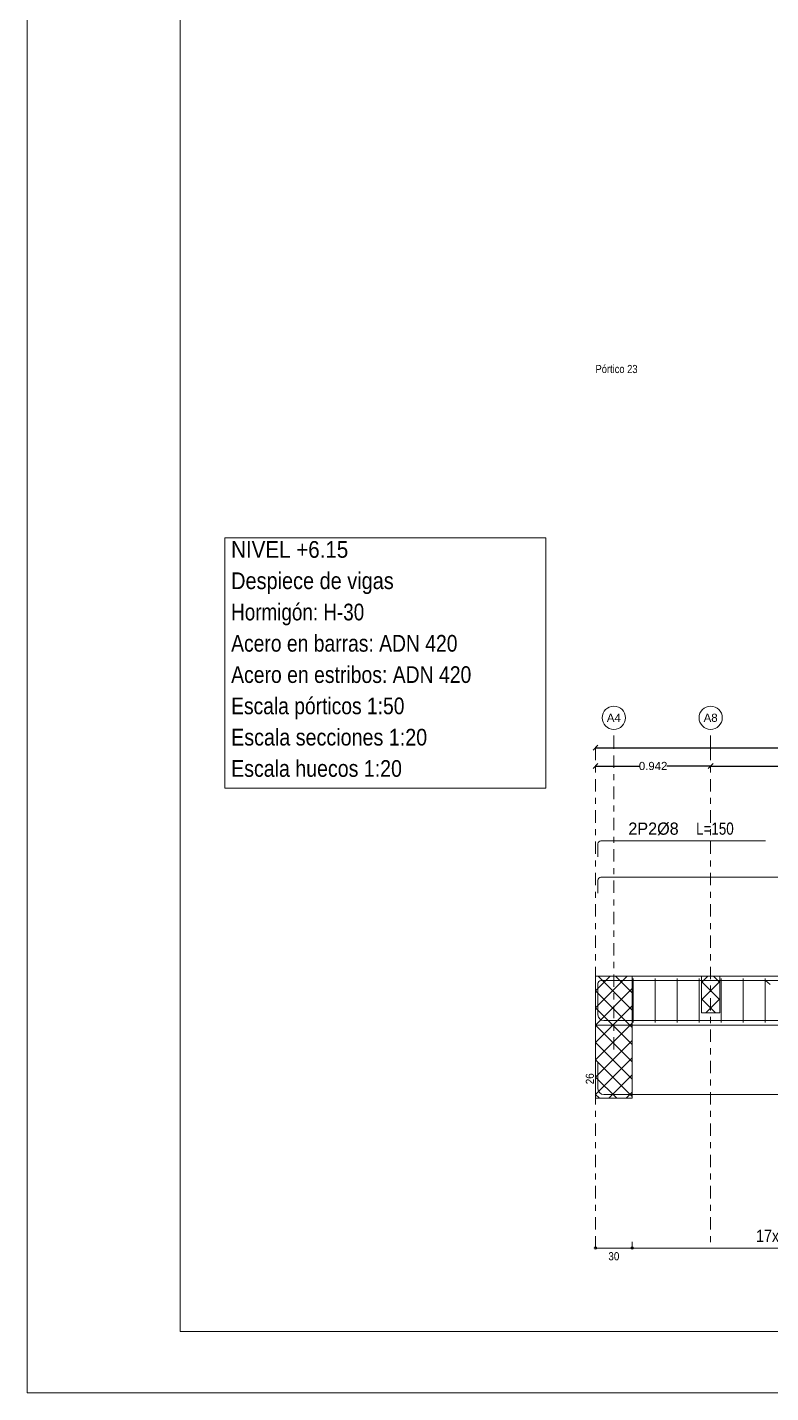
# Model space of a CAD drawing. Header units: millimetres. Extents: x 3 to 479, y -191 to 120.
# Drawn here: x 100.33 to 112.5, y -31.85 to -9.5 of the extents above; entities that cross this region are included whole.
import ezdxf
from ezdxf.enums import TextEntityAlignment as Align

# ---------------------------------------------------------------- set-up
doc = ezdxf.new("R2010")
doc.units = ezdxf.units.MM
doc.linetypes.add('CYPE_RAYAPUNTO', pattern=[0.4125, 0.2025, -0.105, 0, -0.105])
for name, color, linetype, lineweight in [('ALZ_ARM_LONG_ARM_TEXTOS', 3, 'Continuous', 9), ('ALZ_ARM_LONG_TXT_LONG', 3, 'Continuous', 9), ('ALZ_ARM_TRANS_TXT_EST', 3, 'Continuous', 9), ('ALZ_CONT_NUDOS', 122, 'Continuous', 9), ('ALZ_CONT_VIG_HORMIGON', 2, 'Continuous', 9), ('ALZ_COT_COT_ANCLAJES', 3, 'Continuous', 0), ('ALZ_COT_COT_EST', 3, 'Continuous', 0), ('ALZ_COT_COT_LIN_APOYOS', 2, 'CYPE_RAYAPUNTO', 0), ('ALZ_COT_LONGITUD_PROYECTADA', 122, 'Continuous', 0), ('ALZ_COT_TEXTOS_ESTRIBOS', 122, 'Continuous', 0), ('ALZ_REF_COT_LIN_AUX_COTA', 2, 'CYPE_RAYAPUNTO', 9), ('ALZ_REF_REF_REFERENCIA', 3, 'Continuous', 9), ('ALZ_REF_REFERENCIA_PORTICO', 3, 'Continuous', 9), ('ALZ_REF_TEXTO_REF_REFERENCIA', 3, 'Continuous', 9), ('ARM_LONGITUDINAL_Ø16', 212, 'Continuous', 9), ('ARM_LONGITUDINAL_Ø8', 32, 'Continuous', 9), ('ARM_TRANSVERSAL_Ø6', 151, 'Continuous', 9), ('RECUAD_LIMITES', 2, 'Continuous', 0), ('RECUAD_MARCO', 1, 'Continuous', 20), ('TAB_COM_LINEAS', 1, 'Continuous', 9), ('TAB_COM_TEXTOS', 1, 'Continuous', 9)]:
    doc.layers.add(name, color=color, linetype=linetype, lineweight=lineweight)
doc.styles.add('CYPETXT_0.2_romans', font='arial.ttf', dxfattribs={"height": 0.133333})
doc.styles.add('CYPETXT_romans', font='arial.ttf', dxfattribs={"height": 0.2})
doc.dimstyles.new('cype_oblique', dxfattribs={"dimtxt": 0.18, "dimasz": 0.18, "dimexe": 0.05, "dimexo": 0.05, "dimgap": 0, "dimtad": 0, "dimdec": 4, "dimzin": 0, "dimdsep": 46, "dimtxsty": 'CYPETXT_0.2_romans', "dimblk": 'OBLIQUE', "dimtsz": 0.04, "dimcen": 0.09, "dimadec": 0, "dimazin": 0, "dimtfac": 1, "dimtdec": 4, "dimtofl": 0, "dimtmove": 2, "dimatfit": 3, "dimfxl": 1, "dimtolj": 1, "dimtzin": 0, "dimarcsym": 0})

# ---------------------------------------------------------------- blocks, each defined once
blk = doc.blocks.new('*D952')
at = {"layer": 'ALZ_COT_LONGITUD_PROYECTADA', "color": 0, "lineweight": -2, "transparency": 16777216}
for p, q in [((109.59, -21.629), (109.67, -21.549)), ((109.63, -21.589), (110.348, -21.589)), ((111.515, -21.589), (110.797, -21.589)), ((111.475, -21.629), (111.555, -21.549))]:
    blk.add_line(p, q, dxfattribs=at)
at = {"layer": 'Defpoints', "color": 0, "transparency": 16777216}
for p in [(109.63, -21.589), (109.63, -21.589), (111.515, -21.589)]:
    blk.add_point(p, dxfattribs=at)
at = {"layer": 'ALZ_COT_LONGITUD_PROYECTADA', "color": 0, "transparency": 16777216, "insert": (110.573, -21.589), "char_height": 0.1333, "attachment_point": 5, "style": 'CYPETXT_0.2_romans'}
blk.add_mtext('\\A1;0.942', dxfattribs=at)
blk = doc.blocks.new('_OBLIQUE')
at = {"color": 0, "linetype": 'ByBlock', "lineweight": -2}
blk.add_line((-0.5, -0.5), (0.5, 0.5), dxfattribs=at)
blk = doc.blocks.new('*D953')
at = {"layer": 'ALZ_COT_LONGITUD_PROYECTADA', "color": 0, "lineweight": -2, "transparency": 16777216}
for p, q in [((111.475, -21.629), (111.555, -21.549)), ((111.515, -21.589), (113.643, -21.589)), ((116.224, -21.589), (114.095, -21.589)), ((116.184, -21.629), (116.264, -21.549))]:
    blk.add_line(p, q, dxfattribs=at)
at = {"layer": 'Defpoints', "color": 0, "transparency": 16777216}
for p in [(111.515, -21.589), (111.515, -21.589), (116.224, -21.589)]:
    blk.add_point(p, dxfattribs=at)
at = {"layer": 'ALZ_COT_LONGITUD_PROYECTADA', "color": 0, "transparency": 16777216, "insert": (113.869, -21.589), "char_height": 0.1333, "attachment_point": 5, "style": 'CYPETXT_0.2_romans'}
blk.add_mtext('\\A1;2.354', dxfattribs=at)
blk = doc.blocks.new('*D956')
at = {"layer": 'ALZ_COT_LONGITUD_PROYECTADA', "color": 0, "lineweight": -2, "transparency": 16777216}
for p, q in [((109.59, -21.329), (109.67, -21.249)), ((109.63, -21.289), (112.702, -21.289)), ((116.224, -21.289), (113.152, -21.289)), ((116.184, -21.329), (116.264, -21.249))]:
    blk.add_line(p, q, dxfattribs=at)
at = {"layer": 'Defpoints', "color": 0, "transparency": 16777216}
for p in [(109.63, -21.289), (109.63, -21.289), (116.224, -21.289)]:
    blk.add_point(p, dxfattribs=at)
at = {"layer": 'ALZ_COT_LONGITUD_PROYECTADA', "color": 0, "transparency": 16777216, "insert": (112.927, -21.289), "char_height": 0.1333, "attachment_point": 5, "style": 'CYPETXT_0.2_romans'}
blk.add_mtext('\\A1;3.297', dxfattribs=at)

msp = doc.modelspace()

# ---------------------------------------------------------------- linework, layer by layer
at = {"layer": 'ALZ_CONT_NUDOS'}
msp.add_line((109.63049, -25.02916), (109.63049, -25.82916), dxfattribs=at)
at = {"layer": 'ALZ_CONT_NUDOS', "lineweight": 0}
for p, q in [((109.63049, -25.54976), (110.15109, -25.02916)), ((109.63049, -25.26692), (109.86825, -25.02916)), ((110.23049, -25.58408), (109.67557, -25.02916)), ((110.23049, -25.30124), (109.95841, -25.02916)), ((111.36467, -25.13408), (111.46959, -25.02916)), ((111.66467, -25.13408), (111.55975, -25.02916)), ((109.63049, -25.83261), (110.23049, -25.23261)), ((111.36467, -25.41692), (111.66467, -25.11692)), ((111.66467, -25.41692), (111.36467, -25.11692)), ((110.23049, -25.86692), (109.63049, -25.26692)), ((111.59407, -25.62916), (111.36467, -25.39976)), ((111.43528, -25.62916), (111.66467, -25.39976)), ((109.63049, -26.11545), (110.23049, -25.51545)), ((110.23049, -26.14976), (109.63049, -25.54976)), ((109.63049, -26.39829), (110.23049, -25.79829)), ((110.23049, -26.43261), (109.63049, -25.83261)), ((109.63049, -26.68113), (110.23049, -26.08113)), ((110.23049, -26.71545), (109.63049, -26.11545)), ((109.63049, -26.96398), (110.23049, -26.36398)), ((110.23049, -26.99829), (109.63049, -26.39829)), ((109.97851, -27.02916), (109.63049, -26.68113)), ((109.84815, -27.02916), (110.23049, -26.64682)), ((109.69567, -27.02916), (109.63049, -26.96398)), ((110.13099, -27.02916), (110.23049, -26.92966))]:
    msp.add_line(p, q, dxfattribs=at)
at = {"layer": 'ALZ_CONT_NUDOS'}
for points in [[(109.63049, -25.02916), (110.23049, -25.02916)], [(109.63049, -25.82916), (110.23049, -25.82916)]]:
    msp.add_lwpolyline(points, dxfattribs=at)
at = {"layer": 'ALZ_CONT_NUDOS', "lineweight": 0}
for points in [[(109.63049, -25.02916), (109.63049, -27.02916), (110.23049, -27.02916), (110.23049, -25.02916), (109.63049, -25.02916)], [(111.36467, -25.02916), (111.36467, -25.62916), (111.66467, -25.62916), (111.66467, -25.02916), (111.36467, -25.02916)]]:
    msp.add_lwpolyline(points, close=True, dxfattribs=at)
at = {"layer": 'ALZ_CONT_VIG_HORMIGON'}
for p, q in [((110.23049, -25.02916), (111.51467, -25.02916)), ((111.51467, -25.02916), (116.02357, -25.02916)), ((110.23049, -25.82916), (111.51467, -25.82916)), ((111.51467, -25.82916), (116.02357, -25.82916))]:
    msp.add_line(p, q, dxfattribs=at)
at = {"layer": 'ALZ_COT_COT_EST'}
for p, q in [((109.63049, -29.48078), (109.63049, -29.38078)), ((110.23049, -29.48078), (110.23049, -29.38078))]:
    msp.add_line(p, q, dxfattribs=at)
for points in [[(109.63049, -29.48078), (110.23049, -29.48078), (110.23049, -29.38078)], [(110.23049, -29.48078), (116.02357, -29.48078), (116.02357, -29.38078)]]:
    msp.add_lwpolyline(points, dxfattribs=at)
for centre in [(109.63049, -29.48078), (110.23049, -29.48078), (110.23049, -29.48078)]:
    msp.add_circle(centre, 0.02, dxfattribs=at)
at = {"layer": 'ALZ_COT_COT_LIN_APOYOS'}
for p, q in [((109.63049, -21.28916), (109.63049, -29.48078)), ((109.63049, -21.28916), (109.63049, -29.48078)), ((111.51467, -21.28916), (111.51467, -29.48078))]:
    msp.add_line(p, q, dxfattribs=at)
at = {"layer": 'ALZ_REF_COT_LIN_AUX_COTA'}
for p, q in [((109.93049, -21.28916), (109.93049, -20.98916)), ((111.51467, -21.28916), (111.51467, -20.98916)), ((109.93049, -26.22916), (109.93049, -21.28916))]:
    msp.add_line(p, q, dxfattribs=at)
at = {"layer": 'ALZ_REF_REF_REFERENCIA'}
for centre in [(109.93049, -20.79893), (111.51467, -20.79893)]:
    msp.add_circle(centre, 0.19023, dxfattribs=at)
at = {"layer": 'ARM_LONGITUDINAL_Ø16'}
for points in [[(109.67049, -25.23716), (109.67049, -25.66116), (109.67779, -25.6979), (109.6986, -25.72904), (109.72975, -25.74985), (109.76649, -25.75716), (117.15049, -25.75716)], [(109.67049, -26.44916), (109.67049, -26.87316), (109.67779, -26.9099), (109.6986, -26.94104), (109.72975, -26.96185), (109.76649, -26.96916), (117.15049, -26.96916)]]:
    msp.add_lwpolyline(points, dxfattribs=at)
at = {"layer": 'ARM_LONGITUDINAL_Ø8'}
msp.add_line((112.41049, -25.10116), (112.48756, -25.16487), dxfattribs=at)
for points in [[(109.67049, -23.07371), (109.67049, -22.86171), (109.67414, -22.84334), (109.68454, -22.82777), (109.70012, -22.81737), (109.71849, -22.81371), (112.41049, -22.81371)], [(124.52907, -23.66916), (124.52907, -23.45716), (124.52541, -23.43879), (124.51501, -23.42322), (124.49943, -23.41281), (124.48107, -23.40916), (109.71849, -23.40916), (109.70012, -23.41281), (109.68454, -23.42322), (109.67414, -23.43879), (109.67049, -23.45716), (109.67049, -23.66916)], [(124.52907, -25.36116), (124.52907, -25.14916), (124.52541, -25.13079), (124.51501, -25.11522), (124.49943, -25.10481), (124.48107, -25.10116), (109.71849, -25.10116), (109.70012, -25.10481), (109.68454, -25.11522), (109.67414, -25.13079), (109.67049, -25.14916), (109.67049, -25.36116)], [(109.67049, -25.36116), (109.67049, -25.14916), (109.67414, -25.13079), (109.68454, -25.11522), (109.70012, -25.10481), (109.71849, -25.10116), (112.41049, -25.10116)]]:
    msp.add_lwpolyline(points, dxfattribs=at)
at = {"layer": 'ARM_TRANSVERSAL_Ø6'}
for p, q in [((110.24703, -25.06916), (110.24703, -25.78916)), ((110.60703, -25.06916), (110.60703, -25.78916)), ((110.96703, -25.06916), (110.96703, -25.78916)), ((111.32703, -25.06916), (111.32703, -25.78916)), ((111.68703, -25.06916), (111.68703, -25.78916)), ((112.04703, -25.06916), (112.04703, -25.78916)), ((112.40703, -25.06916), (112.40703, -25.78916))]:
    msp.add_line(p, q, dxfattribs=at)
at = {"layer": 'RECUAD_LIMITES'}
msp.add_lwpolyline([(100.33093, -31.84816), (159.73093, -31.84816), (159.73093, 10.15184), (100.33093, 10.15184), (100.33093, -31.84816)], close=True, dxfattribs=at)
at = {"layer": 'RECUAD_MARCO'}
msp.add_lwpolyline([(102.83093, -30.84816), (158.73093, -30.84816), (158.73093, 9.15184), (102.83093, 9.15184), (102.83093, -30.84816)], close=True, dxfattribs=at)
at = {"layer": 'TAB_COM_TEXTOS', "lineweight": 5}
for p, q in [((103.56531, -17.85523), (108.81888, -17.85523)), ((103.56531, -17.85523), (103.56531, -21.95309)), ((108.81888, -17.85523), (108.81888, -21.95309)), ((103.56531, -21.95309), (108.81888, -21.95309))]:
    msp.add_line(p, q, dxfattribs=at)

# ---------------------------------------------------------------- texts
at = {"layer": 'ALZ_ARM_LONG_ARM_TEXTOS', "style": 'CYPETXT_romans', "width": 0.947337}
msp.add_text('2P2%%c8', height=0.2, dxfattribs=at).set_placement((110.57949, -22.71371), align=Align.CENTER)
at = {"layer": 'ALZ_ARM_LONG_TXT_LONG', "style": 'CYPETXT_romans', "width": 0.785606}
msp.add_text(' L=150', height=0.2, dxfattribs=at).set_placement((111.55399, -22.71371), align=Align.CENTER)
at = {"layer": 'ALZ_ARM_TRANS_TXT_EST', "style": 'CYPETXT_romans', "width": 0.835132}
msp.add_text('17x1eP9%%c6 c/18', height=0.2, dxfattribs=at).set_placement((113.12703, -29.38078), align=Align.CENTER)
at = {"layer": 'ALZ_COT_COT_ANCLAJES', "style": 'CYPETXT_romans', "width": 0.872274}
msp.add_text('26', height=0.133333, rotation=90, dxfattribs=at).set_placement((109.60382, -26.70916), align=Align.CENTER)
at = {"layer": 'ALZ_COT_TEXTOS_ESTRIBOS', "style": 'CYPETXT_romans', "width": 0.872274}
msp.add_text('30', height=0.133333, dxfattribs=at).set_placement((109.93049, -29.54745), align=Align.TOP_CENTER)
at = {"layer": 'ALZ_REF_REFERENCIA_PORTICO', "style": 'CYPETXT_romans', "width": 0.820327}
msp.add_text('Pórtico 23', height=0.133333, dxfattribs=at).set_placement((109.63049, -15.08937), align=Align.MIDDLE_LEFT)
at = {"layer": 'ALZ_REF_TEXTO_REF_REFERENCIA', "style": 'CYPETXT_romans', "width": 1.007096}
for s, p in [('A4', (109.93049, -20.79893)), ('A8', (111.51467, -20.79893))]:
    msp.add_text(s, height=0.133333, dxfattribs=at).set_placement(p, align=Align.MIDDLE_CENTER)
at = {"layer": 'TAB_COM_LINEAS', "style": 'CYPETXT_romans'}
for s, width, p in [('NIVEL +6.15', 0.880937, (103.66691, -18.17999)), ('Despiece de vigas', 0.852948, (103.66691, -18.69223)), ('Hormigón: H-30', 0.808194, (103.66691, -19.20446)), ('Acero en barras: ADN 420', 0.827218, (103.66691, -19.71669)), ('Acero en estribos: ADN 420', 0.830636, (103.66691, -20.22893)), ('Escala pórticos 1:50', 0.824952, (103.66691, -20.74116)), ('Escala secciones 1:20', 0.844437, (103.66691, -21.25339)), ('Escala huecos 1:20', 0.838794, (103.66691, -21.76563))]:
    msp.add_text(s, height=0.2733333, dxfattribs=dict(at, width=width)).set_placement(p)

# ---------------------------------------------------------------- dimensions: what is measured, and where the dimension line sits
at = {"layer": 'ALZ_COT_LONGITUD_PROYECTADA'}
for p1, p2, text, picture, middle in [((116.22357, -21.28916), (109.63049, -21.28916), '3.297', '*D956', (112.92703, -21.28916)), ((111.51467, -21.58916), (109.63049, -21.58916), '0.942', '*D952', (110.57258, -21.58916)), ((116.22357, -21.58916), (111.51467, -21.58916), '2.354', '*D953', (113.86912, -21.58916))]:
    dim = msp.add_aligned_dim(p1=p1, p2=p2, distance=0, text=text, dimstyle='cype_oblique', override={"dimexe": 0, "dimexo": 0}, dxfattribs=at)
    dim.commit()
    dim.dimension.update_dxf_attribs({"geometry": picture, "text_midpoint": middle})

doc.saveas('drawing.dxf')
